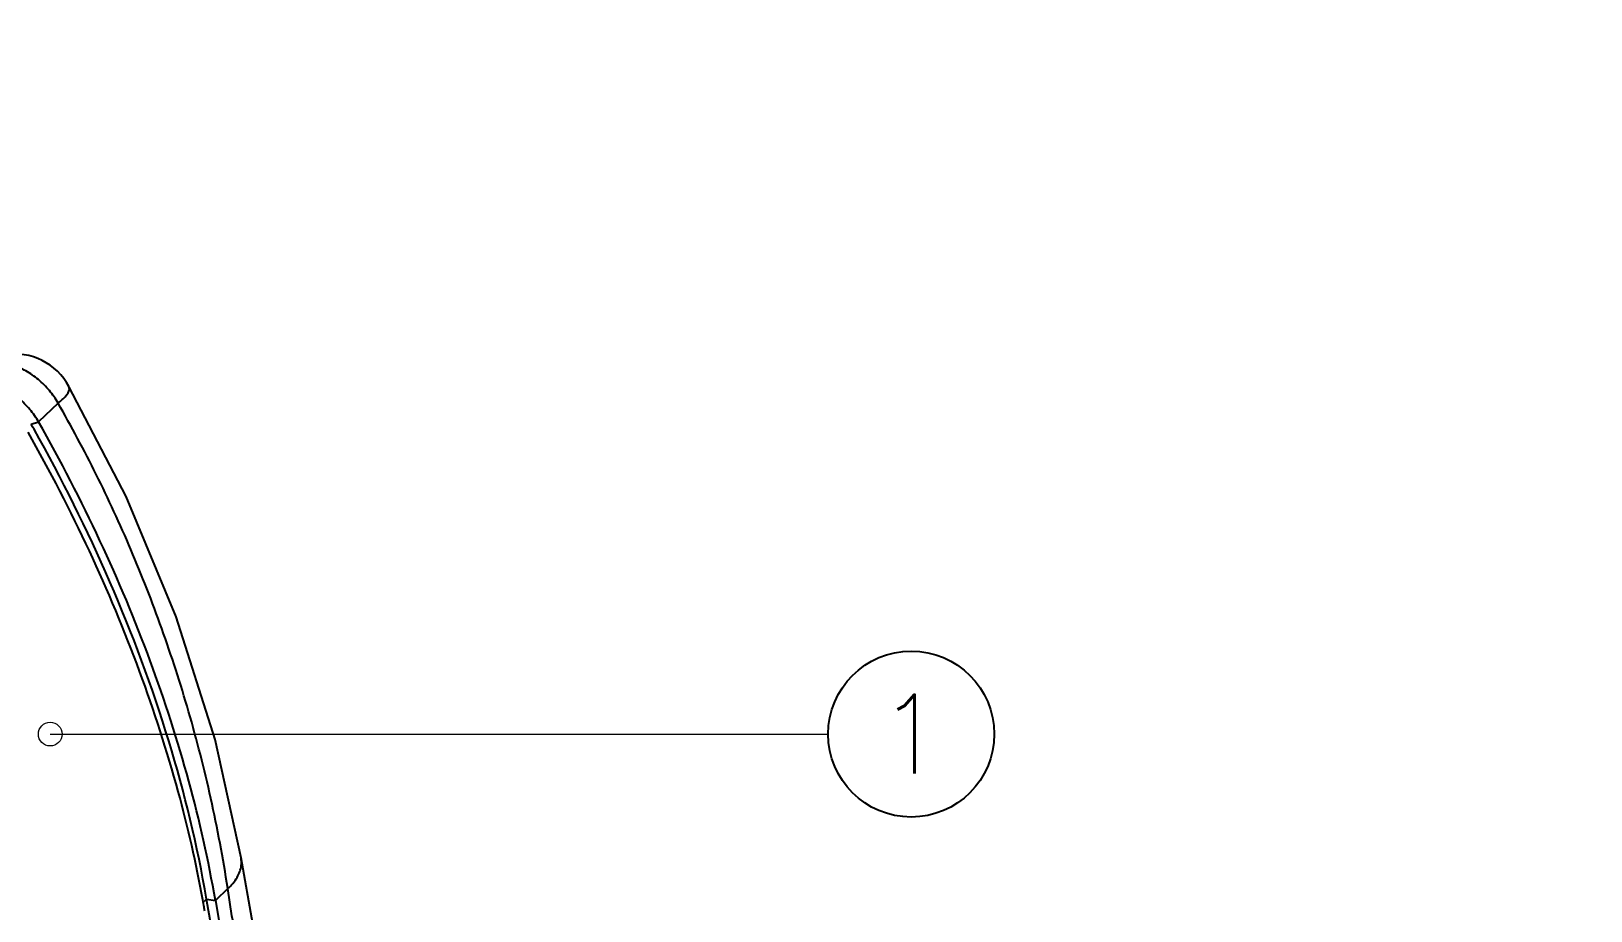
# Model space of a CAD drawing. Header units: millimetres. Extents: x 0 to 4083, y 0 to 1644.
# Drawn here: x 3868.8 to 3937.9, y 1366.8 to 1405.8 of the extents above; entities that cross this region are included whole.
import ezdxf
from ezdxf.enums import TextEntityAlignment as Align

# ---------------------------------------------------------------- set-up
doc = ezdxf.new("R2010")
doc.units = ezdxf.units.MM
doc.layers.get('0').update_dxf_attribs({"linetype": 'CONTINUOUS'})
doc.layers.get('Defpoints').update_dxf_attribs({"linetype": 'CONTINUOUS'})
doc.layers.add('dim', color=3, linetype='CONTINUOUS', lineweight=9)
doc.styles.add('longtou', font='romand.shx', dxfattribs={"width": 0.8, "bigfont": 'fangsong.shx'})
doc.styles.add('TXT', font='txt.shx', dxfattribs={"bigfont": 'gbcbig.shx'})
doc.dimstyles.new('YanXiu', dxfattribs={"dimtxt": 2.5, "dimasz": 2.2, "dimexe": 1, "dimexo": 0, "dimgap": 0.66, "dimtad": 0, "dimzin": 0, "dimdsep": 46, "dimtxsty": 'longtou', "dimblk": 'CLOSEDBLANK', "dimcen": 0, "dimclrd": 3, "dimclre": 3, "dimclrt": 7, "dimadec": 0, "dimazin": 0, "dimtfac": 1, "dimtdec": 4, "dimtofl": 0, "dimtmove": 0, "dimatfit": 3, "dimldrblk": 'CLOSEDBLANK', "dimfxl": 0, "dimtolj": 1, "dimtzin": 0, "dimlwd": 0, "dimlwe": 0, "dimarcsym": 0})

# ---------------------------------------------------------------- blocks, each defined once
blk = doc.blocks.new('u8')
at = {"color": 7, "linetype": 'Continuous'}
for p, q in [((77.054, 132.301), (76.097, 131.375)), ((75.73, 131.265), (76.097, 131.375)), ((85.402, 108.405), (84.794, 107.817)), ((84.182, 107.715), (84.361, 107.887)), ((84.361, 107.887), (84.794, 107.817)), ((85.968, 98.585), (84.361, 107.887)), ((84.794, 107.817), (86.406, 98.492))]:
    blk.add_line(p, q, dxfattribs=at)
for points in [[(86.054, 109.915), (84.775, 115.74), (82.865, 121.782), (80.399, 127.702), (77.587, 133.122)], [(87.752, 100.886), (87.23, 103.492), (86.631, 106.664), (86.054, 109.915)]]:
    blk.add_lwpolyline(points, dxfattribs=at)
for centre, radius, start, end in [((74.933, 131.72), 3, 27.732, 99.38012), ((1.549, 89.21), 85.272, 29.35938, 29.55015), ((24.372, 96.961), 60.787, 9.9764, 10.31536), ((24.668, 97.013), 60.487, 9.80333, 9.97626)]:
    blk.add_arc(centre, radius, start, end, dxfattribs=at)
for points, start_tangent, end_tangent in [([(77.054, 132.301), (76.623, 132.92), (76.083, 133.461), (75.468, 133.889), (74.818, 134.176), (74.175, 134.303), (73.582, 134.263)], (-0.493186, 0.869924), (-0.975779, -0.218757)), ([(76.097, 131.375), (75.666, 131.994), (75.126, 132.535), (74.511, 132.963), (73.861, 133.25), (73.219, 133.377), (72.625, 133.337)], (-0.493185, 0.869925), (-0.975779, -0.218757)), ([(77.054, 132.301), (77.442, 132.67), (77.607, 132.971), (77.58, 133.112)], (0.764074, 0.645129), (-0.415797, 0.909458)), ([(85.402, 108.405), (85.022, 110.632), (84.568, 112.842), (84.052, 115.005), (83.475, 117.12), (82.842, 119.188), (82.156, 121.206), (81.419, 123.177), (80.634, 125.098), (79.804, 126.97), (78.93, 128.793), (78.014, 130.568), (77.054, 132.301)], (-0.15191, 0.988394), (-0.496312, 0.868144)), ([(84.794, 107.817), (83.487, 113.689), (81.586, 119.616), (79.114, 125.533), (76.097, 131.375)], (-0.170266, 0.985398), (-0.493185, 0.869925)), ([(84.177, 107.846), (82.964, 113.183), (81.064, 119.11), (78.591, 125.028), (75.575, 130.87)], (-0.179063, 0.983838), (-0.493185, 0.869925)), ([(84.361, 107.887), (82.499, 115.672), (79.603, 123.515), (75.869, 131.018)], (-0.170266, 0.985398), (-0.490285, 0.871562)), ([(85.402, 108.405), (85.861, 108.96), (86.064, 109.546), (86.053, 109.915)], (0.73847, 0.674286), (-0.167312, 0.985904)), ([(87.041, 99.107), (86.521, 101.767), (85.972, 104.852), (85.402, 108.405)], (-0.202001, 0.979385), (-0.150567, 0.9886))]:
    blk.add_spline(points, degree=3, dxfattribs=dict(at, start_tangent=start_tangent, end_tangent=end_tangent))
blk = doc.blocks.new('_ClosedBlank')
at = {"color": 0, "linetype": 'ByBlock', "lineweight": -2}
for p, q in [((-1, 0.167), (0, 0)), ((-1, 0.167), (-1, -0.167)), ((0, 0), (-1, -0.167))]:
    blk.add_line(p, q, dxfattribs=at)
blk = doc.blocks.new('*D44')
at = {"layer": 'Defpoints', "color": 0}
for p in [(3937.851, 1560.11), (3935.901, 1559.666)]:
    blk.add_point(p, dxfattribs=at)
at = {"layer": 'dim', "color": 3, "lineweight": 5}
blk.add_line((3930.441, 1558.423), (3933.171, 1559.045), dxfattribs=at)
at = {"layer": 'dim', "color": 3, "lineweight": 5, "xscale": 2.8, "yscale": 2.8, "zscale": 2.8, "rotation": 12.82550055500825}
blk.add_blockref('_ClosedBlank', (3935.901, 1559.666), dxfattribs=at)
at = {"layer": 'dim', "color": 7, "insert": (3924.233, 1557.01), "char_height": 3.5, "attachment_point": 5, "rotation": 12.8255, "style": 'longtou'}
blk.add_mtext('∅2.00', dxfattribs=at)

msp = doc.modelspace()

# ---------------------------------------------------------------- linework, layer by layer
at = {"color": 4}
msp.add_circle((3907.76, 1374.655), 3.675, dxfattribs=at)

# ---------------------------------------------------------------- block references
at = {"xscale": 0.9, "yscale": 0.9, "zscale": 0.9}
msp.add_blockref('u8', (3800.637, 1270.244), dxfattribs=at)

# ---------------------------------------------------------------- texts
at = {"color": 6, "style": 'TXT'}
msp.add_text('1', height=3.5, dxfattribs=at).set_placement((3907.76, 1374.655), align=Align.MIDDLE)

# ---------------------------------------------------------------- dimensions: what is measured, and where the dimension line sits
at = {"layer": 'dim'}
dim = msp.add_linear_dim(base=(3935.901070317, 1559.666057196), p1=(0, 0), p2=(0, 0), dimstyle='YanXiu', override={"dimtxt": 3.5, "dimasz": 2.8, "dimexe": 0.69965, "dimgap": 0.69965}, dxfattribs=at)
dim.commit()
dim.dimension.update_dxf_attribs({"geometry": '*D44', "text_midpoint": (3924.233305432, 1557.009744497), "dimtype": 160})

# ---------------------------------------------------------------- leaders
at = {"color": 4}
msp.add_leader([(3869.637, 1374.655), (3904.085, 1374.655)], dimstyle='YanXiu', override={"dimscale": 1, "dimasz": 2.1, "dimldrblk": 'Small'}, dxfattribs=at)

doc.saveas('drawing.dxf')
